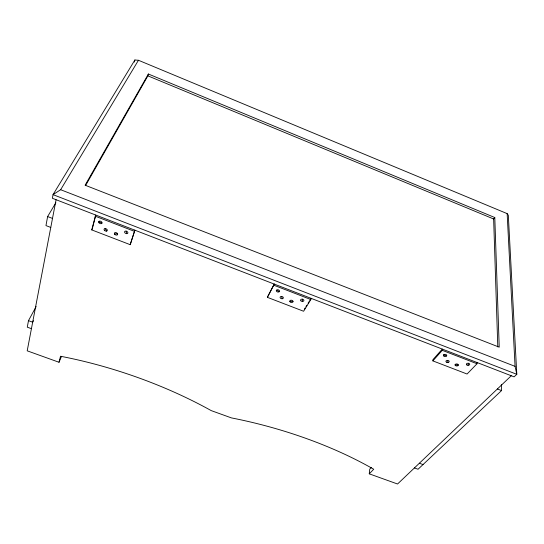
<?xml version="1.0" encoding="UTF-8"?>
<svg xmlns="http://www.w3.org/2000/svg" width="544" height="544" viewBox="0 0 544 544"><rect width="100%" height="100%" fill="white"/><g stroke="black" fill="none" stroke-linecap="round" stroke-linejoin="round"><path stroke-width="0.82" d="M432.874 360.89L442.272 350.322L442.313 349.085L432.929 359.659L432.874 360.89L467.065 374.02L477.02 363.752L477.006 362.508M511.272 375.761L397.548 484.004L369.26 473.838L369.75 469.146L371.416 467.412M36.169 306.517L28.485 320.654L27.282 327.175L31.43 328.685M55.882 202.722L47.62 216.56L45.961 225.597L50.776 227.433M56.073 199.709L27.2 350.826L59.01 362.263L61.499 356.388M267.362 297.337L274.258 284.09L267.362 297.337L303.606 311.256L310.835 299.52L311.073 298.33M468.044 365.276L468.472 363.27M130.213 244.678L134.871 230.187L130.213 244.678L91.725 229.894L95.737 215.05L92.507 227.984M59.01 362.263L60.513 356.252A240.774 108.433 18.2 0 1 211.249 410.625L231.418 417.901A233.056 104.244 13.8 0 1 373.714 469.234L369.26 473.838M134.368 62.057L134.885 59.996L138.455 60.268L507.151 213.622L508.314 215.24L516.8 374.313L514.107 376.856L52.36 198.274L53.033 194.643L134.885 59.996M85.517 185.66L147.886 75.854L148.383 74.011L494.795 217.532L499.222 347.167L85.116 185.212L148.383 74.011M91.725 229.894L92.303 228.793M33.476 320.695L32.674 322.184L28.485 320.654M507.151 213.622L515.066 366.357L516.8 374.313L53.033 194.643L60.642 189.713L138.455 60.268M304.28 309.38L305.13 307.999M305.98 306.619L306.83 305.238M308.101 303.164L308.951 301.784M309.801 300.404L310.651 299.023M497.787 346.882L493.639 218.98L494.795 217.532M501.337 384.656L501.548 390.578L418.057 469.248L414.433 467.935M114.451 233.845L117.558 233.798M289.823 301.328L293.032 301.356M455.063 364.908L458.347 365.004M419.376 463.223L423.035 464.562M47.62 216.56L52.496 218.423M497.379 388.98L501.548 390.578M95.152 216.152L134.354 231.309M273.958 285.267L310.835 299.52M442.272 350.322L477.02 363.752M98.722 221.762L101.986 223.02M276.372 290.299L279.446 291.489A1.659 1.136 13.8 0 0 277.63 289.721A1.659 1.136 13.8 0 0 276.651 291.468A1.659 1.136 13.8 0 0 279.446 291.489M443.652 354.838L446.542 355.953M60.642 189.713L515.066 366.357M147.886 75.854L493.639 218.98M105.148 228.562L106.624 231.091M281.452 296.453A1.646 1.115 13.5 0 1 283.247 298.194A1.646 1.115 13.5 0 1 280.473 298.173A1.646 1.115 13.5 0 1 281.452 296.453L282.404 298.724M126.133 231.118A1.741 1.17 24.9 0 1 127.704 233.267A1.741 1.17 24.9 0 1 124.841 232.73A1.741 1.17 24.9 0 1 126.133 231.118L126.745 233.662M447.528 360.407L448.011 362.44M302.437 299.173L302.498 301.437M455.552 365.643A1.646 1.02 3.2 0 0 458.3 365.269A1.646 1.02 3.2 0 0 456.266 363.956A1.646 1.02 3.2 0 0 455.552 365.643M466.874 364.942A1.659 1.027 2.6 0 0 469.649 364.562A1.659 1.027 2.6 0 0 467.622 363.242A1.659 1.027 2.6 0 0 466.874 364.942M300.975 300.846A1.652 1.122 12.1 0 0 303.776 300.873A1.652 1.122 12.1 0 0 302.015 299.132A1.652 1.122 12.1 0 0 300.975 300.846M290.17 301.9A1.646 1.115 12.8 0 0 292.944 301.927A1.646 1.115 12.8 0 0 291.169 300.2A1.646 1.115 12.8 0 0 290.17 301.9M446.413 362.127A1.646 1.027 3.6 0 0 449.147 361.746A1.646 1.027 3.6 0 0 447.107 360.427A1.646 1.027 3.6 0 0 446.413 362.127M443.952 356.102A1.652 1.04 3.6 0 0 446.706 355.708A1.652 1.04 3.6 0 0 444.638 354.375A1.652 1.04 3.6 0 0 443.952 356.102M104.332 230.207A1.741 1.156 25.9 0 0 107.175 230.751A1.741 1.156 25.9 0 0 105.57 228.602A1.741 1.156 25.9 0 0 104.332 230.207M114.634 234.172A1.734 1.156 25.3 0 0 117.477 234.709A1.734 1.156 25.3 0 0 115.892 232.58A1.734 1.156 25.3 0 0 114.634 234.172M98.988 222.754A1.761 1.176 26.5 0 0 101.85 223.298A1.761 1.176 26.5 0 0 100.218 221.116A1.761 1.176 26.5 0 0 98.988 222.754"/></g></svg>
